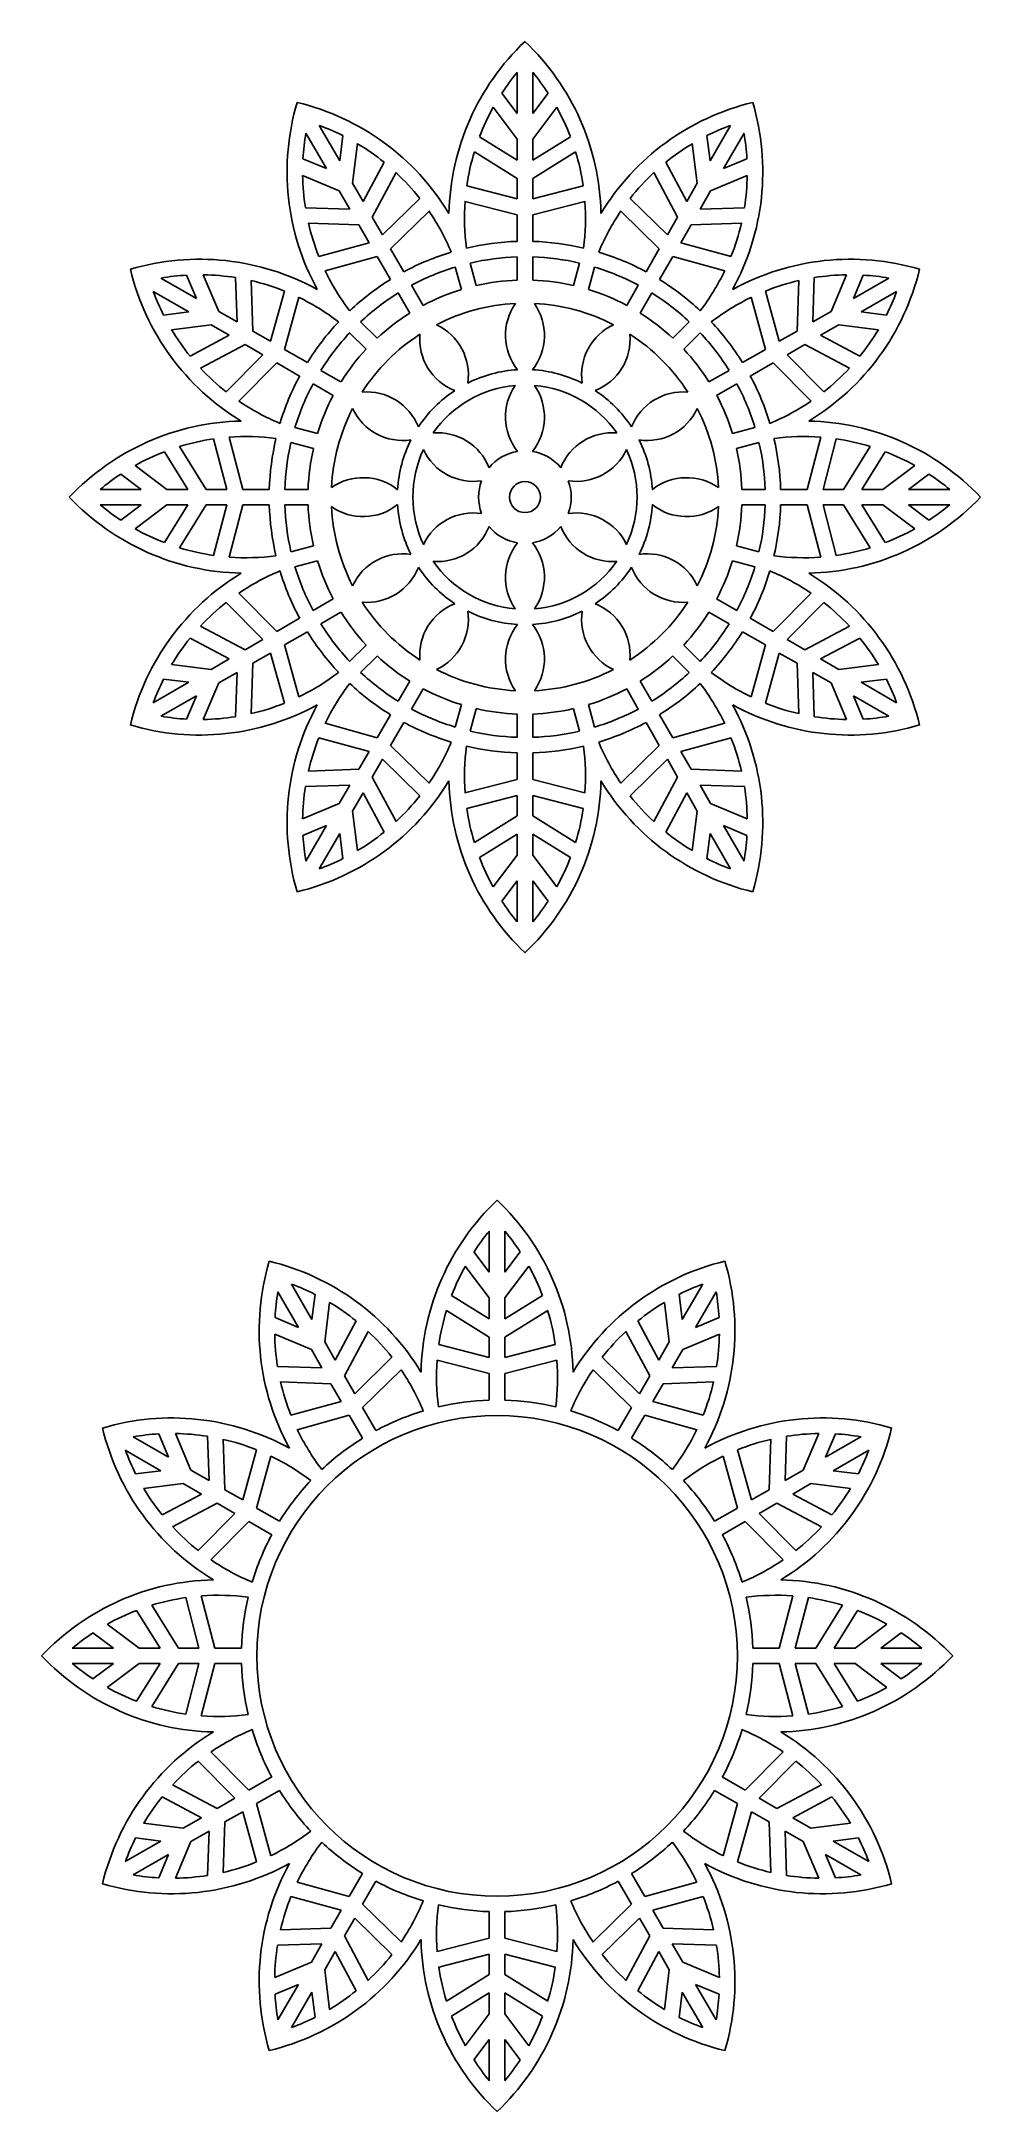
# Model space of a CAD drawing. Extents: x -277 to -155, y -62 to 205.
import ezdxf

# ---------------------------------------------------------------- set-up
doc = ezdxf.new("R2010")
doc.units = 0
doc.layers.get('0').update_dxf_attribs({"linetype": 'CONTINUOUS'})

msp = doc.modelspace()

# ---------------------------------------------------------------- linework, layer by layer
for p, q in [((-215.25, 196.01), (-215.25, 201.3)), ((-213.25, 196.01), (-213.25, 201.3)), ((-217.23, 198.63), (-215.25, 196.01)), ((-211.27, 198.63), (-213.25, 196.01)), ((-218.35, 196.79), (-215.25, 192.69)), ((-210.16, 196.79), (-213.25, 192.69)), ((-239.87, 188.88), (-242.52, 193.46)), ((-238.14, 189.88), (-240.79, 194.46)), ((-237.74, 193.14), (-238.14, 189.88)), ((-220.12, 193), (-215.25, 189.98)), ((-215.25, 189.98), (-215.25, 192.69)), ((-208.39, 193), (-213.25, 189.98)), ((-213.25, 189.98), (-213.25, 192.69)), ((-190.77, 193.14), (-190.37, 189.88)), ((-190.37, 189.88), (-187.72, 194.46)), ((-188.64, 188.88), (-185.99, 193.46)), ((-242.9, 190.16), (-239.87, 188.88)), ((-235.85, 192.1), (-236.48, 187)), ((-232.43, 189.71), (-235.12, 184.65)), ((-220.78, 191.06), (-215.25, 187.62)), ((-207.72, 191.06), (-213.25, 187.62)), ((-196.08, 189.71), (-193.38, 184.65)), ((-192.66, 192.1), (-192.03, 187)), ((-185.61, 190.16), (-188.64, 188.88)), ((-242.94, 188), (-238.21, 186)), ((-235.12, 184.65), (-236.48, 187)), ((-230.88, 188.36), (-233.95, 182.61)), ((-215.25, 184.98), (-215.25, 187.62)), ((-213.25, 184.98), (-213.25, 187.62)), ((-197.63, 188.36), (-194.56, 182.61)), ((-193.38, 184.65), (-192.03, 187)), ((-185.57, 188), (-190.3, 186)), ((-236.86, 183.65), (-238.21, 186)), ((-227.83, 185.04), (-232.62, 180.32)), ((-221.99, 184.66), (-215.25, 182.91)), ((-221.77, 186.67), (-215.25, 184.98)), ((-206.74, 186.67), (-213.25, 184.98)), ((-206.52, 184.66), (-213.25, 182.91)), ((-200.68, 185.04), (-195.88, 180.32)), ((-191.65, 183.65), (-190.3, 186)), ((-242.58, 183.84), (-236.86, 183.65)), ((-242.19, 181.83), (-235.68, 181.61)), ((-234.35, 179.32), (-235.68, 181.61)), ((-232.62, 180.32), (-233.95, 182.61)), ((-226.63, 183.41), (-231.59, 178.53)), ((-215.25, 179.49), (-215.25, 182.91)), ((-213.25, 179.49), (-213.25, 182.91)), ((-201.87, 183.41), (-196.92, 178.53)), ((-195.88, 180.32), (-194.56, 182.61)), ((-194.15, 179.32), (-192.83, 181.61)), ((-186.32, 181.83), (-192.83, 181.61)), ((-185.93, 183.84), (-191.65, 183.65)), ((-240.84, 177.53), (-234.35, 179.32)), ((-187.67, 177.53), (-194.15, 179.32)), ((-240.03, 175.68), (-233.32, 177.53)), ((-231.61, 174.57), (-233.32, 177.53)), ((-229.88, 175.57), (-231.59, 178.53)), ((-220.53, 173.79), (-221.31, 176.69)), ((-215.25, 174.49), (-215.25, 177.49)), ((-213.25, 174.49), (-213.25, 177.49)), ((-207.98, 173.79), (-207.2, 176.69)), ((-198.63, 175.57), (-196.92, 178.53)), ((-196.9, 174.57), (-195.19, 177.53)), ((-188.48, 175.68), (-195.19, 177.53)), ((-256.62, 172.12), (-261.21, 174.77)), ((-257.91, 175.15), (-256.62, 172.12)), ((-255.75, 175.19), (-253.75, 170.46)), ((-251.59, 174.83), (-251.4, 169.11)), ((-249.58, 174.44), (-249.36, 167.93)), ((-227.38, 171.24), (-228.88, 173.84)), ((-222.46, 173.28), (-223.24, 176.17)), ((-206.05, 173.28), (-205.27, 176.17)), ((-201.13, 171.24), (-199.63, 173.84)), ((-178.93, 174.44), (-179.15, 167.93)), ((-176.92, 174.83), (-177.11, 169.11)), ((-172.75, 175.19), (-174.76, 170.46)), ((-170.6, 175.15), (-171.88, 172.12)), ((-171.88, 172.12), (-167.3, 174.77)), ((-257.62, 170.39), (-262.21, 173.04)), ((-245.28, 173.09), (-247.07, 166.61)), ((-243.43, 172.28), (-245.28, 165.57)), ((-229.11, 170.24), (-230.61, 172.84)), ((-199.4, 170.24), (-197.9, 172.84)), ((-185.08, 172.28), (-183.23, 165.57)), ((-183.23, 173.09), (-181.44, 166.61)), ((-170.88, 170.39), (-166.3, 173.04)), ((-260.89, 169.99), (-257.62, 170.39)), ((-259.85, 168.1), (-254.75, 168.73)), ((-252.4, 167.38), (-254.75, 168.73)), ((-251.4, 169.11), (-253.75, 170.46)), ((-233.33, 167), (-235.46, 169.12)), ((-195.17, 167), (-193.05, 169.12)), ((-177.11, 169.11), (-174.76, 170.46)), ((-176.11, 167.38), (-173.76, 168.73)), ((-168.66, 168.1), (-173.76, 168.73)), ((-167.62, 169.99), (-170.88, 170.39)), ((-257.45, 164.68), (-252.4, 167.38)), ((-256.11, 163.13), (-250.36, 166.2)), ((-248.07, 164.87), (-250.36, 166.2)), ((-247.07, 166.61), (-249.36, 167.93)), ((-242.32, 163.86), (-245.28, 165.57)), ((-234.75, 165.58), (-236.87, 167.71)), ((-193.76, 165.58), (-191.64, 167.71)), ((-186.19, 163.86), (-183.23, 165.57)), ((-181.44, 166.61), (-179.15, 167.93)), ((-180.44, 164.87), (-178.15, 166.2)), ((-172.4, 163.13), (-178.15, 166.2)), ((-171.05, 164.68), (-176.11, 167.38)), ((-252.79, 160.08), (-248.07, 164.87)), ((-251.16, 158.89), (-246.28, 163.84)), ((-243.32, 162.13), (-246.28, 163.84)), ((-185.19, 162.13), (-182.23, 163.84)), ((-177.34, 158.89), (-182.23, 163.84)), ((-175.71, 160.08), (-180.44, 164.87)), ((-238.99, 159.63), (-241.59, 161.13)), ((-237.99, 161.36), (-240.59, 162.86)), ((-190.52, 161.36), (-187.92, 162.86)), ((-189.52, 159.63), (-186.92, 161.13)), ((-241.02, 154.71), (-243.92, 155.49)), ((-187.48, 154.71), (-184.58, 155.49)), ((-260.75, 152.37), (-257.73, 147.51)), ((-258.81, 153.04), (-255.37, 147.51)), ((-254.42, 154.02), (-252.72, 147.51)), ((-252.41, 154.24), (-250.66, 147.51)), ((-241.54, 152.78), (-244.44, 153.56)), ((-186.97, 152.78), (-184.07, 153.56)), ((-176.1, 154.24), (-177.85, 147.51)), ((-174.09, 154.02), (-175.78, 147.51)), ((-169.7, 153.04), (-173.14, 147.51)), ((-167.76, 152.37), (-170.78, 147.51)), ((-264.54, 150.6), (-260.44, 147.51)), ((-163.97, 150.6), (-168.07, 147.51)), ((-263.76, 147.51), (-269.05, 147.51)), ((-266.38, 149.49), (-263.76, 147.51)), ((-257.73, 147.51), (-260.44, 147.51)), ((-252.72, 147.51), (-255.37, 147.51)), ((-247.24, 147.51), (-250.66, 147.51)), ((-242.24, 147.51), (-245.24, 147.51)), ((-186.27, 147.51), (-183.27, 147.51)), ((-181.27, 147.51), (-177.85, 147.51)), ((-175.78, 147.51), (-173.14, 147.51)), ((-170.78, 147.51), (-168.07, 147.51)), ((-162.13, 149.49), (-164.75, 147.51)), ((-164.75, 147.51), (-159.46, 147.51)), ((-263.76, 145.51), (-269.05, 145.51)), ((-266.38, 143.53), (-263.76, 145.51)), ((-264.54, 142.41), (-260.44, 145.51)), ((-260.75, 140.64), (-257.73, 145.51)), ((-257.73, 145.51), (-260.44, 145.51)), ((-258.81, 139.97), (-255.37, 145.51)), ((-252.72, 145.51), (-255.37, 145.51)), ((-254.42, 138.99), (-252.72, 145.51)), ((-252.41, 138.77), (-250.66, 145.51)), ((-247.24, 145.51), (-250.66, 145.51)), ((-242.24, 145.51), (-245.24, 145.51)), ((-186.27, 145.51), (-183.27, 145.51)), ((-181.27, 145.51), (-177.85, 145.51)), ((-176.1, 138.77), (-177.85, 145.51)), ((-174.09, 138.99), (-175.78, 145.51)), ((-175.78, 145.51), (-173.14, 145.51)), ((-169.7, 139.97), (-173.14, 145.51)), ((-167.76, 140.64), (-170.78, 145.51)), ((-170.78, 145.51), (-168.07, 145.51)), ((-163.97, 142.41), (-168.07, 145.51)), ((-164.75, 145.51), (-159.46, 145.51)), ((-162.13, 143.53), (-164.75, 145.51)), ((-241.54, 140.23), (-244.44, 139.45)), ((-186.97, 140.23), (-184.07, 139.45)), ((-241.02, 138.3), (-243.92, 137.52)), ((-187.48, 138.3), (-184.58, 137.52)), ((-251.16, 134.12), (-246.28, 129.17)), ((-177.34, 134.12), (-182.23, 129.17)), ((-252.79, 132.93), (-248.07, 128.14)), ((-243.32, 130.88), (-246.28, 129.17)), ((-238.99, 133.38), (-241.59, 131.88)), ((-237.99, 131.65), (-240.59, 130.15)), ((-190.52, 131.65), (-187.92, 130.15)), ((-189.52, 133.38), (-186.92, 131.88)), ((-185.19, 130.88), (-182.23, 129.17)), ((-175.71, 132.93), (-180.44, 128.14)), ((-257.45, 128.33), (-252.4, 125.63)), ((-256.11, 129.88), (-250.36, 126.81)), ((-242.32, 129.15), (-245.28, 127.44)), ((-186.19, 129.15), (-183.23, 127.44)), ((-172.4, 129.88), (-178.15, 126.81)), ((-171.05, 128.33), (-176.11, 125.63)), ((-252.4, 125.63), (-254.75, 124.28)), ((-248.07, 128.14), (-250.36, 126.81)), ((-247.07, 126.4), (-249.36, 125.08)), ((-245.28, 119.92), (-247.07, 126.4)), ((-243.43, 120.73), (-245.28, 127.44)), ((-234.75, 127.43), (-236.87, 125.3)), ((-233.33, 126.01), (-235.46, 123.89)), ((-195.17, 126.01), (-193.05, 123.89)), ((-193.76, 127.43), (-191.64, 125.3)), ((-185.08, 120.73), (-183.23, 127.44)), ((-183.23, 119.92), (-181.44, 126.4)), ((-181.44, 126.4), (-179.15, 125.08)), ((-180.44, 128.14), (-178.15, 126.81)), ((-176.11, 125.63), (-173.76, 124.28)), ((-260.89, 123.02), (-257.62, 122.62)), ((-259.85, 124.91), (-254.75, 124.28)), ((-251.4, 123.9), (-253.75, 122.55)), ((-251.59, 118.18), (-251.4, 123.9)), ((-249.58, 118.57), (-249.36, 125.08)), ((-178.93, 118.57), (-179.15, 125.08)), ((-176.92, 118.18), (-177.11, 123.9)), ((-177.11, 123.9), (-174.76, 122.55)), ((-168.66, 124.91), (-173.76, 124.28)), ((-167.62, 123.02), (-170.88, 122.62)), ((-257.62, 122.62), (-262.21, 119.97)), ((-256.62, 120.89), (-261.21, 118.24)), ((-257.91, 117.86), (-256.62, 120.89)), ((-255.75, 117.82), (-253.75, 122.55)), ((-229.11, 122.77), (-230.61, 120.17)), ((-227.38, 121.77), (-228.88, 119.17)), ((-201.13, 121.77), (-199.63, 119.17)), ((-199.4, 122.77), (-197.9, 120.17)), ((-172.75, 117.82), (-174.76, 122.55)), ((-171.88, 120.89), (-167.3, 118.24)), ((-170.6, 117.86), (-171.88, 120.89)), ((-170.88, 122.62), (-166.3, 119.97)), ((-231.61, 118.44), (-233.32, 115.48)), ((-222.46, 119.74), (-223.24, 116.84)), ((-220.53, 119.22), (-221.31, 116.32)), ((-215.25, 118.52), (-215.25, 115.52)), ((-213.25, 118.52), (-213.25, 115.52)), ((-207.98, 119.22), (-207.2, 116.32)), ((-206.05, 119.74), (-205.27, 116.84)), ((-196.9, 118.44), (-195.19, 115.48)), ((-240.84, 115.48), (-234.35, 113.69)), ((-240.03, 117.33), (-233.32, 115.48)), ((-229.88, 117.44), (-231.59, 114.48)), ((-198.63, 117.44), (-196.92, 114.48)), ((-188.48, 117.33), (-195.19, 115.48)), ((-187.67, 115.48), (-194.15, 113.69)), ((-234.35, 113.69), (-235.68, 111.4)), ((-232.62, 112.69), (-233.95, 110.4)), ((-227.83, 107.97), (-232.62, 112.69)), ((-226.63, 109.6), (-231.59, 114.48)), ((-215.25, 113.52), (-215.25, 110.1)), ((-213.25, 113.52), (-213.25, 110.1)), ((-201.87, 109.6), (-196.92, 114.48)), ((-200.68, 107.97), (-195.88, 112.69)), ((-195.88, 112.69), (-194.56, 110.4)), ((-194.15, 113.69), (-192.83, 111.4)), ((-242.19, 111.18), (-235.68, 111.4)), ((-230.88, 104.65), (-233.95, 110.4)), ((-221.99, 108.35), (-215.25, 110.1)), ((-206.52, 108.35), (-213.25, 110.1)), ((-197.63, 104.65), (-194.56, 110.4)), ((-186.32, 111.18), (-192.83, 111.4)), ((-242.94, 105.01), (-238.21, 107.01)), ((-242.58, 109.17), (-236.86, 109.36)), ((-236.86, 109.36), (-238.21, 107.01)), ((-235.12, 108.36), (-236.48, 106.01)), ((-232.43, 103.3), (-235.12, 108.36)), ((-221.77, 106.34), (-215.25, 108.04)), ((-215.25, 108.04), (-215.25, 105.39)), ((-206.74, 106.34), (-213.25, 108.04)), ((-213.25, 108.04), (-213.25, 105.39)), ((-196.08, 103.3), (-193.38, 108.36)), ((-193.38, 108.36), (-192.03, 106.01)), ((-185.93, 109.17), (-191.65, 109.36)), ((-191.65, 109.36), (-190.3, 107.01)), ((-185.57, 105.01), (-190.3, 107.01)), ((-235.85, 100.91), (-236.48, 106.01)), ((-220.78, 101.95), (-215.25, 105.39)), ((-207.72, 101.95), (-213.25, 105.39)), ((-192.66, 100.91), (-192.03, 106.01)), ((-242.9, 102.85), (-239.87, 104.13)), ((-239.87, 104.13), (-242.52, 99.55)), ((-238.14, 103.13), (-240.79, 98.55)), ((-237.74, 99.87), (-238.14, 103.13)), ((-220.12, 100.01), (-215.25, 103.03)), ((-215.25, 103.03), (-215.25, 100.32)), ((-213.25, 103.03), (-213.25, 100.32)), ((-208.39, 100.01), (-213.25, 103.03)), ((-190.77, 99.87), (-190.37, 103.13)), ((-190.37, 103.13), (-187.72, 98.55)), ((-188.64, 104.13), (-185.99, 99.55)), ((-185.61, 102.85), (-188.64, 104.13)), ((-218.35, 96.22), (-215.25, 100.32)), ((-210.16, 96.22), (-213.25, 100.32)), ((-217.23, 94.38), (-215.25, 97)), ((-215.25, 97), (-215.25, 91.71)), ((-211.27, 94.38), (-213.25, 97)), ((-213.25, 97), (-213.25, 91.71)), ((-218.85, 46.55), (-218.85, 51.84)), ((-216.85, 46.55), (-216.85, 51.84)), ((-220.83, 49.17), (-218.85, 46.55)), ((-214.87, 49.17), (-216.85, 46.55)), ((-221.95, 47.33), (-218.85, 43.23)), ((-213.76, 47.33), (-216.85, 43.23)), ((-243.47, 39.42), (-246.12, 44)), ((-241.74, 40.42), (-244.38, 45)), ((-241.33, 43.68), (-241.74, 40.42)), ((-223.71, 43.54), (-218.85, 40.52)), ((-218.85, 40.52), (-218.85, 43.23)), ((-211.99, 43.54), (-216.85, 40.52)), ((-216.85, 40.52), (-216.85, 43.23)), ((-194.37, 43.68), (-193.97, 40.42)), ((-193.97, 40.42), (-191.32, 45)), ((-192.23, 39.42), (-189.59, 44)), ((-246.49, 40.7), (-243.47, 39.42)), ((-239.45, 42.64), (-240.08, 37.54)), ((-236.02, 40.25), (-238.72, 35.19)), ((-224.38, 41.6), (-218.85, 38.16)), ((-211.32, 41.6), (-216.85, 38.16)), ((-199.68, 40.25), (-196.98, 35.19)), ((-196.26, 42.64), (-195.63, 37.54)), ((-189.21, 40.7), (-192.23, 39.42)), ((-246.54, 38.54), (-241.81, 36.54)), ((-238.72, 35.19), (-240.08, 37.54)), ((-234.48, 38.9), (-237.54, 33.15)), ((-218.85, 35.51), (-218.85, 38.16)), ((-216.85, 35.51), (-216.85, 38.16)), ((-201.23, 38.9), (-198.16, 33.15)), ((-196.98, 35.19), (-195.63, 37.54)), ((-189.16, 38.54), (-193.89, 36.54)), ((-240.45, 34.19), (-241.81, 36.54)), ((-231.43, 35.58), (-236.22, 30.86)), ((-225.58, 35.2), (-218.85, 33.45)), ((-225.36, 37.21), (-218.85, 35.51)), ((-210.34, 37.21), (-216.85, 35.51)), ((-210.12, 35.2), (-216.85, 33.45)), ((-204.28, 35.58), (-199.48, 30.86)), ((-195.25, 34.19), (-193.89, 36.54)), ((-246.18, 34.38), (-240.45, 34.19)), ((-245.79, 32.37), (-239.28, 32.15)), ((-237.95, 29.86), (-239.28, 32.15)), ((-236.22, 30.86), (-237.54, 33.15)), ((-230.23, 33.95), (-235.19, 29.07)), ((-218.85, 30.03), (-218.85, 33.45)), ((-216.85, 30.03), (-216.85, 33.45)), ((-205.47, 33.95), (-200.52, 29.07)), ((-199.48, 30.86), (-198.16, 33.15)), ((-197.75, 29.86), (-196.43, 32.15)), ((-189.92, 32.37), (-196.43, 32.15)), ((-189.52, 34.38), (-195.25, 34.19)), ((-244.44, 28.07), (-237.95, 29.86)), ((-191.26, 28.07), (-197.75, 29.86)), ((-243.63, 26.22), (-236.92, 28.07)), ((-235.21, 25.11), (-236.92, 28.07)), ((-233.48, 26.11), (-235.19, 29.07)), ((-202.23, 26.11), (-200.52, 29.07)), ((-200.49, 25.11), (-198.78, 28.07)), ((-192.08, 26.22), (-198.78, 28.07)), ((-260.22, 22.66), (-264.81, 25.31)), ((-261.5, 25.69), (-260.22, 22.66)), ((-259.35, 25.73), (-257.35, 21)), ((-255.19, 25.37), (-255, 19.65)), ((-253.17, 24.98), (-252.96, 18.47)), ((-182.53, 24.98), (-182.74, 18.47)), ((-180.51, 25.37), (-180.7, 19.65)), ((-176.35, 25.73), (-178.36, 21)), ((-174.2, 25.69), (-175.48, 22.66)), ((-175.48, 22.66), (-170.9, 25.31)), ((-261.22, 20.93), (-265.81, 23.58)), ((-248.88, 23.63), (-250.67, 17.15)), ((-247.03, 22.82), (-248.88, 16.11)), ((-188.68, 22.82), (-186.83, 16.11)), ((-186.82, 23.63), (-185.04, 17.15)), ((-174.48, 20.93), (-169.9, 23.58)), ((-264.48, 20.53), (-261.22, 20.93)), ((-263.45, 18.64), (-258.35, 19.27)), ((-256, 17.92), (-258.35, 19.27)), ((-255, 19.65), (-257.35, 21)), ((-180.7, 19.65), (-178.36, 21)), ((-179.7, 17.92), (-177.36, 19.27)), ((-172.26, 18.64), (-177.36, 19.27)), ((-171.22, 20.53), (-174.48, 20.93)), ((-261.05, 15.22), (-256, 17.92)), ((-259.71, 13.67), (-253.96, 16.74)), ((-251.67, 15.41), (-253.96, 16.74)), ((-250.67, 17.15), (-252.96, 18.47)), ((-245.92, 14.4), (-248.88, 16.11)), ((-189.79, 14.4), (-186.83, 16.11)), ((-185.04, 17.15), (-182.74, 18.47)), ((-184.04, 15.41), (-181.74, 16.74)), ((-176, 13.67), (-181.74, 16.74)), ((-174.65, 15.22), (-179.7, 17.92)), ((-256.39, 10.62), (-251.67, 15.41)), ((-254.76, 9.43), (-249.88, 14.38)), ((-246.92, 12.67), (-249.88, 14.38)), ((-188.79, 12.67), (-185.83, 14.38)), ((-180.94, 9.43), (-185.83, 14.38)), ((-179.31, 10.62), (-184.04, 15.41)), ((-264.35, 2.91), (-261.32, -1.96)), ((-262.41, 3.58), (-258.97, -1.96)), ((-258.02, 4.56), (-256.32, -1.96)), ((-256.01, 4.78), (-254.26, -1.96)), ((-179.7, 4.78), (-181.45, -1.96)), ((-177.69, 4.56), (-179.38, -1.96)), ((-173.29, 3.58), (-176.73, -1.96)), ((-171.35, 2.91), (-174.38, -1.96)), ((-269.98, 0.02), (-267.35, -1.96)), ((-268.13, 1.14), (-264.04, -1.96)), ((-167.57, 1.14), (-171.67, -1.96)), ((-165.73, 0.02), (-168.35, -1.96)), ((-267.35, -1.96), (-272.65, -1.96)), ((-261.32, -1.96), (-264.04, -1.96)), ((-256.32, -1.96), (-258.97, -1.96)), ((-250.84, -1.96), (-254.26, -1.96)), ((-184.87, -1.96), (-181.45, -1.96)), ((-179.38, -1.96), (-176.73, -1.96)), ((-174.38, -1.96), (-171.67, -1.96)), ((-168.35, -1.96), (-163.05, -1.96)), ((-267.35, -3.96), (-272.65, -3.96)), ((-269.98, -5.94), (-267.35, -3.96)), ((-268.13, -7.05), (-264.04, -3.96)), ((-264.35, -8.82), (-261.32, -3.96)), ((-261.32, -3.96), (-264.04, -3.96)), ((-262.41, -9.49), (-258.97, -3.96)), ((-256.32, -3.96), (-258.97, -3.96)), ((-258.02, -10.47), (-256.32, -3.96)), ((-256.01, -10.69), (-254.26, -3.96)), ((-250.84, -3.96), (-254.26, -3.96)), ((-184.87, -3.96), (-181.45, -3.96)), ((-179.7, -10.69), (-181.45, -3.96)), ((-177.69, -10.47), (-179.38, -3.96)), ((-179.38, -3.96), (-176.73, -3.96)), ((-173.29, -9.49), (-176.73, -3.96)), ((-171.35, -8.82), (-174.38, -3.96)), ((-174.38, -3.96), (-171.67, -3.96)), ((-167.57, -7.05), (-171.67, -3.96)), ((-168.35, -3.96), (-163.05, -3.96)), ((-165.73, -5.94), (-168.35, -3.96)), ((-254.76, -15.34), (-249.88, -20.29)), ((-180.94, -15.34), (-185.83, -20.29)), ((-256.39, -16.53), (-251.67, -21.32)), ((-246.92, -18.58), (-249.88, -20.29)), ((-188.79, -18.58), (-185.83, -20.29)), ((-179.31, -16.53), (-184.04, -21.32)), ((-261.05, -21.13), (-256, -23.83)), ((-259.71, -19.58), (-253.96, -22.65)), ((-251.67, -21.32), (-253.96, -22.65)), ((-245.92, -20.31), (-248.88, -22.02)), ((-189.79, -20.31), (-186.83, -22.02)), ((-184.04, -21.32), (-181.74, -22.65)), ((-176, -19.58), (-181.74, -22.65)), ((-174.65, -21.13), (-179.7, -23.83)), ((-256, -23.83), (-258.35, -25.18)), ((-250.67, -23.06), (-252.96, -24.38)), ((-248.88, -29.54), (-250.67, -23.06)), ((-247.03, -28.73), (-248.88, -22.02)), ((-188.68, -28.73), (-186.83, -22.02)), ((-186.82, -29.54), (-185.04, -23.06)), ((-185.04, -23.06), (-182.74, -24.38)), ((-179.7, -23.83), (-177.36, -25.18)), ((-264.48, -26.44), (-261.22, -26.84)), ((-263.45, -24.55), (-258.35, -25.18)), ((-255, -25.56), (-257.35, -26.91)), ((-255.19, -31.28), (-255, -25.56)), ((-253.17, -30.89), (-252.96, -24.38)), ((-182.53, -30.89), (-182.74, -24.38)), ((-180.7, -25.56), (-178.36, -26.91)), ((-180.51, -31.28), (-180.7, -25.56)), ((-172.26, -24.55), (-177.36, -25.18)), ((-171.22, -26.44), (-174.48, -26.84)), ((-261.22, -26.84), (-265.81, -29.49)), ((-260.22, -28.57), (-264.81, -31.22)), ((-261.5, -31.6), (-260.22, -28.57)), ((-259.35, -31.64), (-257.35, -26.91)), ((-176.35, -31.64), (-178.36, -26.91)), ((-174.2, -31.6), (-175.48, -28.57)), ((-175.48, -28.57), (-170.9, -31.22)), ((-174.48, -26.84), (-169.9, -29.49)), ((-235.21, -31.02), (-236.92, -33.98)), ((-233.48, -32.02), (-235.19, -34.98)), ((-202.23, -32.02), (-200.52, -34.98)), ((-200.49, -31.02), (-198.78, -33.98)), ((-244.44, -33.98), (-237.95, -35.77)), ((-243.63, -32.13), (-236.92, -33.98)), ((-192.08, -32.13), (-198.78, -33.98)), ((-191.26, -33.98), (-197.75, -35.77)), ((-237.95, -35.77), (-239.28, -38.06)), ((-236.22, -36.77), (-237.54, -39.06)), ((-231.43, -41.49), (-236.22, -36.77)), ((-230.23, -39.86), (-235.19, -34.98)), ((-218.85, -35.94), (-218.85, -39.36)), ((-216.85, -35.94), (-216.85, -39.36)), ((-205.47, -39.86), (-200.52, -34.98)), ((-204.28, -41.49), (-199.48, -36.77)), ((-199.48, -36.77), (-198.16, -39.06)), ((-197.75, -35.77), (-196.43, -38.06)), ((-245.79, -38.28), (-239.28, -38.06)), ((-234.48, -44.81), (-237.54, -39.06)), ((-225.58, -41.11), (-218.85, -39.36)), ((-210.12, -41.11), (-216.85, -39.36)), ((-201.23, -44.81), (-198.16, -39.06)), ((-189.92, -38.28), (-196.43, -38.06)), ((-246.54, -44.45), (-241.81, -42.45)), ((-246.18, -40.29), (-240.45, -40.1)), ((-240.45, -40.1), (-241.81, -42.45)), ((-238.72, -41.1), (-240.08, -43.45)), ((-236.02, -46.16), (-238.72, -41.1)), ((-225.36, -43.12), (-218.85, -41.43)), ((-218.85, -41.43), (-218.85, -44.07)), ((-210.34, -43.12), (-216.85, -41.43)), ((-216.85, -41.43), (-216.85, -44.07)), ((-199.68, -46.16), (-196.98, -41.1)), ((-196.98, -41.1), (-195.63, -43.45)), ((-189.52, -40.29), (-195.25, -40.1)), ((-195.25, -40.1), (-193.89, -42.45)), ((-189.16, -44.45), (-193.89, -42.45)), ((-246.49, -46.61), (-243.47, -45.33)), ((-243.47, -45.33), (-246.12, -49.91)), ((-239.45, -48.55), (-240.08, -43.45)), ((-224.38, -47.51), (-218.85, -44.07)), ((-211.32, -47.51), (-216.85, -44.07)), ((-196.26, -48.55), (-195.63, -43.45)), ((-192.23, -45.33), (-189.59, -49.91)), ((-189.21, -46.61), (-192.23, -45.33)), ((-241.74, -46.33), (-244.38, -50.91)), ((-241.33, -49.59), (-241.74, -46.33)), ((-223.71, -49.45), (-218.85, -46.43)), ((-218.85, -46.43), (-218.85, -49.14)), ((-216.85, -46.43), (-216.85, -49.14)), ((-211.99, -49.45), (-216.85, -46.43)), ((-194.37, -49.59), (-193.97, -46.33)), ((-193.97, -46.33), (-191.32, -50.91)), ((-221.95, -53.24), (-218.85, -49.14)), ((-213.76, -53.24), (-216.85, -49.14)), ((-220.83, -55.08), (-218.85, -52.46)), ((-218.85, -52.46), (-218.85, -57.75)), ((-216.85, -52.46), (-216.85, -57.75)), ((-214.87, -55.08), (-216.85, -52.46))]:
    msp.add_line(p, q)
for centre, radius in [((-214.25, 146.51), 2), ((-217.85, -2.96), 31)]:
    msp.add_circle(centre, radius)
for centre, radius, start, end in [((-192.6, 182.46), 31.46, 133.4765, 178.8116), ((-235.9, 182.46), 31.46, 1.1884, 46.5235), ((-192.6, 182.46), 29.46, 140.2373, 146.7093), ((-235.9, 182.46), 29.46, 33.2907, 39.7627), ((-213.48, 188.47), 31.46, 163.4765, 208.8116), ((-250.98, 166.82), 31.46, 31.1884, 76.5235), ((-192.6, 182.46), 29.46, 150.8975, 159.0272), ((-235.9, 182.46), 29.46, 20.9728, 29.1025), ((-177.53, 166.82), 31.46, 103.4765, 148.8116), ((-215.03, 188.47), 31.46, 331.1884, 16.5235), ((-213.48, 188.47), 29.46, 170.2373, 176.7093), ((-250.98, 166.82), 29.46, 63.2907, 69.7627), ((-177.53, 166.82), 29.46, 110.2373, 116.7093), ((-215.03, 188.47), 29.46, 3.2907, 9.7627), ((-250.98, 166.82), 29.46, 50.9728, 59.1025), ((-192.6, 182.46), 29.46, 163.0181, 171.7823), ((-235.9, 182.46), 29.46, 8.2177, 16.9819), ((-177.53, 166.82), 29.46, 120.8975, 129.0272), ((-213.48, 188.47), 29.46, 180.8975, 189.0272), ((-250.98, 166.82), 29.46, 38.2177, 46.9819), ((-177.53, 166.82), 29.46, 133.0181, 141.7823), ((-215.03, 188.47), 29.46, 350.9728, 359.1025), ((-192.6, 182.46), 29.46, 175.7137, 187.4714), ((-235.9, 182.46), 29.46, 352.5286, 4.2863), ((-213.48, 188.47), 29.46, 193.0181, 201.7823), ((-250.98, 166.82), 29.46, 22.5286, 34.2863), ((-177.53, 166.82), 29.46, 145.7137, 157.4714), ((-215.03, 188.47), 29.46, 338.2177, 346.9819), ((-214.25, 146.51), 33, 91.7365, 103.2523), ((-214.25, 146.51), 33, 76.7477, 88.2635), ((-256.21, 145.73), 31.46, 61.1884, 106.5235), ((-214.25, 146.51), 33, 106.7477, 118.2635), ((-214.25, 146.51), 31, 91.8486, 103.1514), ((-214.25, 146.51), 31, 76.8486, 88.1514), ((-214.25, 146.51), 33, 61.7365, 73.2523), ((-172.29, 145.73), 31.46, 73.4765, 118.8116), ((-234.56, 183.23), 31.46, 193.4765, 238.8116), ((-256.21, 145.73), 29.46, 93.2907, 99.7627), ((-256.21, 145.73), 29.46, 80.9728, 89.1025), ((-256.21, 145.73), 29.46, 68.2177, 76.9819), ((-213.48, 188.47), 29.46, 205.7137, 217.4714), ((-214.25, 146.51), 33, 121.7365, 133.2523), ((-214.25, 146.51), 31, 106.8486, 118.1514), ((-214.25, 146.51), 28, 92.0467, 102.9533), ((-214.25, 146.51), 28, 77.0467, 87.9533), ((-214.25, 146.51), 31, 61.8486, 73.1514), ((-214.25, 146.51), 33, 46.7477, 58.2635), ((-215.03, 188.47), 29.46, 322.5286, 334.2863), ((-172.29, 145.73), 29.46, 103.0181, 111.7823), ((-193.94, 183.23), 31.46, 301.1884, 346.5235), ((-172.29, 145.73), 29.46, 90.8975, 99.0272), ((-172.29, 145.73), 29.46, 80.2373, 86.7093), ((-234.56, 183.23), 29.46, 200.2373, 206.7093), ((-256.21, 145.73), 29.46, 52.5286, 64.2863), ((-214.25, 146.51), 31, 121.8486, 133.1514), ((-214.25, 146.51), 28, 107.0467, 117.9533), ((-214.25, 146.51), 25, 92.8036, 117.1964), ((-209.63, 167.38), 7.14, 144.9939, 218.4821), ((-218.88, 167.38), 7.14, 321.5179, 35.0061), ((-214.25, 146.51), 25, 62.8036, 87.1964), ((-214.25, 146.51), 28, 62.0467, 72.9533), ((-214.25, 146.51), 31, 46.8486, 58.1514), ((-172.29, 145.73), 29.46, 115.7137, 127.4714), ((-193.94, 183.23), 29.46, 333.2907, 339.7627), ((-214.25, 146.51), 33, 136.7477, 148.2635), ((-214.25, 146.51), 28, 122.0467, 132.9533), ((-228.69, 162.27), 7.14, 351.5179, 65.0061), ((-199.81, 162.27), 7.14, 114.9939, 188.4821), ((-214.25, 146.51), 28, 47.0467, 57.9533), ((-214.25, 146.51), 33, 31.7365, 43.2523), ((-234.56, 183.23), 29.46, 210.8975, 219.0272), ((-214.25, 146.51), 31, 136.8486, 148.1514), ((-214.25, 146.51), 28, 137.0467, 147.9533), ((-214.25, 146.51), 25, 122.8036, 147.1964), ((-220.69, 166.9), 7.14, 174.9939, 248.4821), ((-207.82, 166.9), 7.14, 291.5179, 5.0061), ((-214.25, 146.51), 25, 32.8036, 57.1964), ((-214.25, 146.51), 28, 32.0467, 42.9533), ((-214.25, 146.51), 31, 31.8486, 43.1514), ((-193.94, 183.23), 29.46, 320.9728, 329.1025), ((-234.56, 183.23), 29.46, 223.0181, 231.7823), ((-214.25, 146.51), 16.46, 93.3562, 116.6438), ((-214.25, 146.51), 16.46, 63.3562, 86.6438), ((-193.94, 183.23), 29.46, 308.2177, 316.9819), ((-214.25, 146.51), 33, 151.7365, 163.2523), ((-214.25, 146.51), 31, 151.8486, 163.1514), ((-214.25, 146.51), 16.46, 123.3562, 146.6438), ((-214.25, 146.51), 14.46, 94.914, 145.086), ((-209.63, 156.85), 7.14, 145.2215, 218.4821), ((-218.88, 156.85), 7.14, 321.5179, 34.7785), ((-214.25, 146.51), 14.46, 34.914, 85.086), ((-214.25, 146.51), 16.46, 33.3562, 56.6438), ((-214.25, 146.51), 31, 16.8486, 28.1514), ((-214.25, 146.51), 33, 16.7477, 28.2635), ((-234.56, 183.23), 29.46, 235.7137, 247.4714), ((-214.25, 146.51), 28, 152.0467, 162.9533), ((-214.25, 146.51), 25, 152.8036, 177.1964), ((-230.02, 160.95), 7.14, 204.9939, 278.4821), ((-234.64, 152.94), 7.14, 21.5179, 95.0061), ((-193.86, 152.94), 7.14, 84.9939, 158.4821), ((-198.49, 160.95), 7.14, 261.5179, 335.0061), ((-214.25, 146.51), 25, 2.8036, 27.1964), ((-214.25, 146.51), 28, 17.0467, 27.9533), ((-193.94, 183.23), 29.46, 292.5286, 304.2863), ((-250.21, 124.86), 31.46, 91.1884, 136.5235), ((-178.3, 124.86), 31.46, 43.4765, 88.8116), ((-250.21, 124.86), 29.46, 110.9728, 119.1025), ((-250.21, 124.86), 29.46, 98.2177, 106.9819), ((-250.21, 124.86), 29.46, 82.5286, 94.2863), ((-214.25, 146.51), 33, 166.7477, 178.2635), ((-214.25, 146.51), 31, 166.8486, 178.1514), ((-214.25, 146.51), 28, 167.0467, 177.9533), ((-214.25, 146.51), 16.46, 153.3562, 176.6438), ((-214.25, 146.51), 14.46, 154.914, 205.086), ((-220.9, 155.68), 7.14, 205.2215, 278.4821), ((-225.52, 147.67), 7.14, 21.5179, 94.7785), ((-214.25, 146.51), 5.98, 99.2777, 140.7223), ((-214.25, 146.51), 5.98, 39.2777, 80.7223), ((-202.99, 147.67), 7.14, 85.2215, 158.4821), ((-207.61, 155.68), 7.14, 261.5179, 334.7785), ((-214.25, 146.51), 14.46, 334.914, 25.086), ((-214.25, 146.51), 16.46, 3.3562, 26.6438), ((-214.25, 146.51), 28, 2.0467, 12.9533), ((-214.25, 146.51), 31, 1.8486, 13.1514), ((-178.3, 124.86), 29.46, 85.7137, 97.4714), ((-214.25, 146.51), 33, 1.7365, 13.2523), ((-178.3, 124.86), 29.46, 73.0181, 81.7823), ((-178.3, 124.86), 29.46, 60.8975, 69.0272), ((-250.21, 124.86), 29.46, 123.2907, 129.7627), ((-235.13, 141.88), 7.14, 51.5179, 125.0061), ((-214.25, 146.51), 5.98, 159.2777, 200.7223), ((-214.25, 146.51), 5.98, 339.2777, 20.7223), ((-193.38, 141.88), 7.14, 54.9939, 128.4821), ((-178.3, 124.86), 29.46, 50.2373, 56.7093), ((-250.21, 168.15), 31.46, 223.4765, 268.8116), ((-250.21, 168.15), 29.46, 230.2373, 236.7093), ((-214.25, 146.51), 33, 181.7365, 193.2523), ((-214.25, 146.51), 31, 181.8486, 193.1514), ((-214.25, 146.51), 28, 182.0467, 192.9533), ((-235.13, 151.13), 7.14, 234.9939, 308.4821), ((-214.25, 146.51), 25, 182.8036, 207.1964), ((-214.25, 146.51), 16.46, 183.3562, 206.6438), ((-220.9, 137.33), 7.14, 81.5179, 154.7785), ((-207.61, 137.33), 7.14, 25.2215, 98.4821), ((-214.25, 146.51), 16.46, 333.3562, 356.6438), ((-193.38, 151.13), 7.14, 231.5179, 305.0061), ((-214.25, 146.51), 25, 332.8036, 357.1964), ((-214.25, 146.51), 28, 347.0467, 357.9533), ((-214.25, 146.51), 31, 346.8486, 358.1514), ((-214.25, 146.51), 33, 346.7477, 358.2635), ((-178.3, 168.15), 31.46, 271.1884, 316.5235), ((-178.3, 168.15), 29.46, 303.2907, 309.7627), ((-250.21, 168.15), 29.46, 240.8975, 249.0272), ((-225.52, 145.34), 7.14, 265.2215, 338.4821), ((-214.25, 146.51), 5.98, 219.2777, 260.7223), ((-214.25, 146.51), 5.98, 279.2777, 320.7223), ((-202.99, 145.34), 7.14, 201.5179, 274.7785), ((-178.3, 168.15), 29.46, 290.9728, 299.1025), ((-250.21, 168.15), 29.46, 253.0181, 261.7823), ((-250.21, 168.15), 29.46, 265.7137, 277.4714), ((-230.02, 132.06), 7.14, 81.5179, 155.0061), ((-209.63, 136.16), 7.14, 141.5179, 214.7785), ((-218.88, 136.16), 7.14, 325.2215, 38.4821), ((-198.49, 132.06), 7.14, 24.9939, 98.4821), ((-178.3, 168.15), 29.46, 262.5286, 274.2863), ((-178.3, 168.15), 29.46, 278.2177, 286.9819), ((-234.56, 109.78), 31.46, 121.1884, 166.5235), ((-234.56, 109.78), 29.46, 112.5286, 124.2863), ((-214.25, 146.51), 33, 196.7477, 208.2635), ((-214.25, 146.51), 31, 196.8486, 208.1514), ((-214.25, 146.51), 28, 197.0467, 207.9533), ((-234.64, 140.07), 7.14, 264.9939, 338.4821), ((-214.25, 146.51), 16.46, 213.3562, 236.6438), ((-214.25, 146.51), 14.46, 214.914, 265.086), ((-214.25, 146.51), 14.46, 274.914, 325.086), ((-214.25, 146.51), 16.46, 303.3562, 326.6438), ((-193.86, 140.07), 7.14, 201.5179, 275.0061), ((-214.25, 146.51), 28, 332.0467, 342.9533), ((-214.25, 146.51), 31, 331.8486, 343.1514), ((-214.25, 146.51), 33, 331.7365, 343.2523), ((-193.94, 109.78), 29.46, 55.7137, 67.4714), ((-193.94, 109.78), 31.46, 13.4765, 58.8116), ((-234.56, 109.78), 29.46, 128.2177, 136.9819), ((-214.25, 146.51), 28, 212.0467, 222.9533), ((-214.25, 146.51), 25, 212.8036, 237.1964), ((-220.69, 126.11), 7.14, 111.5179, 185.0061), ((-228.69, 130.74), 7.14, 294.9939, 8.4821), ((-214.25, 146.51), 16.46, 243.3562, 266.6438), ((-214.25, 146.51), 16.46, 273.3562, 296.6438), ((-199.81, 130.74), 7.14, 171.5179, 245.0061), ((-207.82, 126.11), 7.14, 354.9939, 68.4821), ((-214.25, 146.51), 25, 302.8036, 327.1964), ((-214.25, 146.51), 28, 317.0467, 327.9533), ((-193.94, 109.78), 29.46, 43.0181, 51.7823), ((-234.56, 109.78), 29.46, 140.9728, 149.1025), ((-214.25, 146.51), 33, 211.7365, 223.2523), ((-214.25, 146.51), 31, 211.8486, 223.1514), ((-209.63, 125.63), 7.14, 141.5179, 215.0061), ((-218.88, 125.63), 7.14, 324.9939, 38.4821), ((-214.25, 146.51), 31, 316.8486, 328.1514), ((-214.25, 146.51), 33, 316.7477, 328.2635), ((-193.94, 109.78), 29.46, 30.8975, 39.0272), ((-214.25, 146.51), 28, 227.0467, 237.9533), ((-214.25, 146.51), 28, 302.0467, 312.9533), ((-234.56, 109.78), 29.46, 153.2907, 159.7627), ((-256.21, 147.28), 29.46, 295.7137, 307.4714), ((-214.25, 146.51), 31, 226.8486, 238.1514), ((-214.25, 146.51), 25, 242.8036, 267.1964), ((-214.25, 146.51), 25, 272.8036, 297.1964), ((-214.25, 146.51), 31, 301.8486, 313.1514), ((-172.29, 147.28), 29.46, 232.5286, 244.2863), ((-193.94, 109.78), 29.46, 20.2373, 26.7093), ((-213.48, 104.54), 29.46, 142.5286, 154.2863), ((-214.25, 146.51), 33, 226.7477, 238.2635), ((-214.25, 146.51), 28, 242.0467, 252.9533), ((-214.25, 146.51), 28, 287.0467, 297.9533), ((-214.25, 146.51), 33, 301.7365, 313.2523), ((-215.03, 104.54), 29.46, 25.7137, 37.4714), ((-256.21, 147.28), 31.46, 253.4765, 298.8116), ((-256.21, 147.28), 29.46, 260.2373, 266.7093), ((-256.21, 147.28), 29.46, 270.8975, 279.0272), ((-256.21, 147.28), 29.46, 283.0181, 291.7823), ((-213.48, 104.54), 31.46, 151.1884, 196.5235), ((-214.25, 146.51), 31, 241.8486, 253.1514), ((-214.25, 146.51), 28, 257.0467, 267.9533), ((-214.25, 146.51), 28, 272.0467, 282.9533), ((-214.25, 146.51), 31, 286.8486, 298.1514), ((-215.03, 104.54), 31.46, 343.4765, 28.8116), ((-172.29, 147.28), 31.46, 241.1884, 286.5235), ((-172.29, 147.28), 29.46, 248.2177, 256.9819), ((-172.29, 147.28), 29.46, 260.9728, 269.1025), ((-172.29, 147.28), 29.46, 273.2907, 279.7627), ((-213.48, 104.54), 29.46, 158.2177, 166.9819), ((-214.25, 146.51), 33, 241.7365, 253.2523), ((-250.98, 126.19), 29.46, 325.7137, 337.4714), ((-214.25, 146.51), 31, 256.8486, 268.1514), ((-214.25, 146.51), 31, 271.8486, 283.1514), ((-214.25, 146.51), 33, 286.7477, 298.2635), ((-177.53, 126.19), 29.46, 202.5286, 214.2863), ((-215.03, 104.54), 29.46, 13.0181, 21.7823), ((-192.6, 110.55), 29.46, 172.5286, 184.2863), ((-214.25, 146.51), 33, 256.7477, 268.2635), ((-214.25, 146.51), 33, 271.7365, 283.2523), ((-235.9, 110.55), 29.46, 355.7137, 7.4714), ((-250.98, 126.19), 31.46, 283.4765, 328.8116), ((-192.6, 110.55), 31.46, 181.1884, 226.5235), ((-235.9, 110.55), 31.46, 313.4765, 358.8116), ((-177.53, 126.19), 31.46, 211.1884, 256.5235), ((-213.48, 104.54), 29.46, 170.9728, 179.1025), ((-250.98, 126.19), 29.46, 313.0181, 321.7823), ((-177.53, 126.19), 29.46, 218.2177, 226.9819), ((-215.03, 104.54), 29.46, 0.8975, 9.0272), ((-192.6, 110.55), 29.46, 188.2177, 196.9819), ((-235.9, 110.55), 29.46, 343.0181, 351.7823), ((-213.48, 104.54), 29.46, 183.2907, 189.7627), ((-250.98, 126.19), 29.46, 300.8975, 309.0272), ((-177.53, 126.19), 29.46, 230.9728, 239.1025), ((-215.03, 104.54), 29.46, 350.2373, 356.7093), ((-250.98, 126.19), 29.46, 290.2373, 296.7093), ((-192.6, 110.55), 29.46, 200.9728, 209.1025), ((-235.9, 110.55), 29.46, 330.8975, 339.0272), ((-177.53, 126.19), 29.46, 243.2907, 249.7627), ((-192.6, 110.55), 29.46, 213.2907, 219.7627), ((-235.9, 110.55), 29.46, 320.2373, 326.7093), ((-196.2, 33), 31.46, 133.4765, 178.8116), ((-239.5, 33), 31.46, 1.1884, 46.5235), ((-196.2, 33), 29.46, 140.2373, 146.7093), ((-239.5, 33), 29.46, 33.2907, 39.7627), ((-217.08, 39.01), 31.46, 163.4765, 208.8116), ((-254.58, 17.36), 31.46, 31.1884, 76.5235), ((-196.2, 33), 29.46, 150.8975, 159.0272), ((-239.5, 33), 29.46, 20.9728, 29.1025), ((-181.13, 17.36), 31.46, 103.4765, 148.8116), ((-218.62, 39.01), 31.46, 331.1884, 16.5235), ((-217.08, 39.01), 29.46, 170.2373, 176.7093), ((-254.58, 17.36), 29.46, 63.2907, 69.7627), ((-181.13, 17.36), 29.46, 110.2373, 116.7093), ((-218.62, 39.01), 29.46, 3.2907, 9.7627), ((-254.58, 17.36), 29.46, 50.9728, 59.1025), ((-196.2, 33), 29.46, 163.0181, 171.7823), ((-239.5, 33), 29.46, 8.2177, 16.9819), ((-181.13, 17.36), 29.46, 120.8975, 129.0272), ((-217.08, 39.01), 29.46, 180.8975, 189.0272), ((-254.58, 17.36), 29.46, 38.2177, 46.9819), ((-181.13, 17.36), 29.46, 133.0181, 141.7823), ((-218.62, 39.01), 29.46, 350.9728, 359.1025), ((-196.2, 33), 29.46, 175.7137, 187.4714), ((-239.5, 33), 29.46, 352.5286, 4.2863), ((-217.08, 39.01), 29.46, 193.0181, 201.7823), ((-254.58, 17.36), 29.46, 22.5286, 34.2863), ((-181.13, 17.36), 29.46, 145.7137, 157.4714), ((-218.62, 39.01), 29.46, 338.2177, 346.9819), ((-217.85, -2.96), 33, 91.7365, 103.2523), ((-217.85, -2.96), 33, 76.7477, 88.2635), ((-259.81, -3.73), 31.46, 61.1884, 106.5235), ((-217.85, -2.96), 33, 106.7477, 118.2635), ((-217.85, -2.96), 33, 61.7365, 73.2523), ((-175.89, -3.73), 31.46, 73.4765, 118.8116), ((-238.16, 33.77), 31.46, 193.4765, 238.8116), ((-259.81, -3.73), 29.46, 93.2907, 99.7627), ((-259.81, -3.73), 29.46, 80.9728, 89.1025), ((-259.81, -3.73), 29.46, 68.2177, 76.9819), ((-217.08, 39.01), 29.46, 205.7137, 217.4714), ((-217.85, -2.96), 33, 121.7365, 133.2523), ((-217.85, -2.96), 33, 46.7477, 58.2635), ((-218.62, 39.01), 29.46, 322.5286, 334.2863), ((-175.89, -3.73), 29.46, 103.0181, 111.7823), ((-197.54, 33.77), 31.46, 301.1884, 346.5235), ((-175.89, -3.73), 29.46, 90.8975, 99.0272), ((-175.89, -3.73), 29.46, 80.2373, 86.7093), ((-238.16, 33.77), 29.46, 200.2373, 206.7093), ((-259.81, -3.73), 29.46, 52.5286, 64.2863), ((-175.89, -3.73), 29.46, 115.7137, 127.4714), ((-197.54, 33.77), 29.46, 333.2907, 339.7627), ((-217.85, -2.96), 33, 136.7477, 148.2635), ((-217.85, -2.96), 33, 31.7365, 43.2523), ((-238.16, 33.77), 29.46, 210.8975, 219.0272), ((-197.54, 33.77), 29.46, 320.9728, 329.1025), ((-238.16, 33.77), 29.46, 223.0181, 231.7823), ((-197.54, 33.77), 29.46, 308.2177, 316.9819), ((-217.85, -2.96), 33, 151.7365, 163.2523), ((-217.85, -2.96), 33, 16.7477, 28.2635), ((-238.16, 33.77), 29.46, 235.7137, 247.4714), ((-197.54, 33.77), 29.46, 292.5286, 304.2863), ((-253.8, -24.6), 31.46, 91.1884, 136.5235), ((-181.9, -24.6), 31.46, 43.4765, 88.8116), ((-253.8, -24.6), 29.46, 110.9728, 119.1025), ((-253.8, -24.6), 29.46, 98.2177, 106.9819), ((-253.8, -24.6), 29.46, 82.5286, 94.2863), ((-217.85, -2.96), 33, 166.7477, 178.2635), ((-181.9, -24.6), 29.46, 85.7137, 97.4714), ((-217.85, -2.96), 33, 1.7365, 13.2523), ((-181.9, -24.6), 29.46, 73.0181, 81.7823), ((-181.9, -24.6), 29.46, 60.8975, 69.0272), ((-253.8, -24.6), 29.46, 123.2907, 129.7627), ((-181.9, -24.6), 29.46, 50.2373, 56.7093), ((-253.8, 18.69), 31.46, 223.4765, 268.8116), ((-253.8, 18.69), 29.46, 230.2373, 236.7093), ((-217.85, -2.96), 33, 181.7365, 193.2523), ((-217.85, -2.96), 33, 346.7477, 358.2635), ((-181.9, 18.69), 31.46, 271.1884, 316.5235), ((-181.9, 18.69), 29.46, 303.2907, 309.7627), ((-253.8, 18.69), 29.46, 240.8975, 249.0272), ((-181.9, 18.69), 29.46, 290.9728, 299.1025), ((-253.8, 18.69), 29.46, 253.0181, 261.7823), ((-253.8, 18.69), 29.46, 265.7137, 277.4714), ((-181.9, 18.69), 29.46, 262.5286, 274.2863), ((-181.9, 18.69), 29.46, 278.2177, 286.9819), ((-238.16, -39.68), 31.46, 121.1884, 166.5235), ((-238.16, -39.68), 29.46, 112.5286, 124.2863), ((-217.85, -2.96), 33, 196.7477, 208.2635), ((-217.85, -2.96), 33, 331.7365, 343.2523), ((-197.54, -39.68), 29.46, 55.7137, 67.4714), ((-197.54, -39.68), 31.46, 13.4765, 58.8116), ((-238.16, -39.68), 29.46, 128.2177, 136.9819), ((-197.54, -39.68), 29.46, 43.0181, 51.7823), ((-238.16, -39.68), 29.46, 140.9728, 149.1025), ((-217.85, -2.96), 33, 211.7365, 223.2523), ((-217.85, -2.96), 33, 316.7477, 328.2635), ((-197.54, -39.68), 29.46, 30.8975, 39.0272), ((-238.16, -39.68), 29.46, 153.2907, 159.7627), ((-259.81, -2.18), 29.46, 295.7137, 307.4714), ((-175.89, -2.18), 29.46, 232.5286, 244.2863), ((-197.54, -39.68), 29.46, 20.2373, 26.7093), ((-217.08, -44.92), 29.46, 142.5286, 154.2863), ((-217.85, -2.96), 33, 226.7477, 238.2635), ((-217.85, -2.96), 33, 301.7365, 313.2523), ((-218.62, -44.92), 29.46, 25.7137, 37.4714), ((-259.81, -2.18), 31.46, 253.4765, 298.8116), ((-259.81, -2.18), 29.46, 260.2373, 266.7093), ((-259.81, -2.18), 29.46, 270.8975, 279.0272), ((-259.81, -2.18), 29.46, 283.0181, 291.7823), ((-217.08, -44.92), 31.46, 151.1884, 196.5235), ((-217.85, -2.96), 33, 241.7365, 253.2523), ((-217.85, -2.96), 33, 286.7477, 298.2635), ((-218.62, -44.92), 31.46, 343.4765, 28.8116), ((-175.89, -2.18), 31.46, 241.1884, 286.5235), ((-175.89, -2.18), 29.46, 248.2177, 256.9819), ((-175.89, -2.18), 29.46, 260.9728, 269.1025), ((-175.89, -2.18), 29.46, 273.2907, 279.7627), ((-217.08, -44.92), 29.46, 158.2177, 166.9819), ((-254.58, -23.27), 29.46, 325.7137, 337.4714), ((-181.13, -23.27), 29.46, 202.5286, 214.2863), ((-218.62, -44.92), 29.46, 13.0181, 21.7823), ((-196.2, -38.91), 29.46, 172.5286, 184.2863), ((-217.85, -2.96), 33, 256.7477, 268.2635), ((-217.85, -2.96), 33, 271.7365, 283.2523), ((-239.5, -38.91), 29.46, 355.7137, 7.4714), ((-254.58, -23.27), 31.46, 283.4765, 328.8116), ((-196.2, -38.91), 31.46, 181.1884, 226.5235), ((-239.5, -38.91), 31.46, 313.4765, 358.8116), ((-181.13, -23.27), 31.46, 211.1884, 256.5235), ((-217.08, -44.92), 29.46, 170.9728, 179.1025), ((-254.58, -23.27), 29.46, 313.0181, 321.7823), ((-181.13, -23.27), 29.46, 218.2177, 226.9819), ((-218.62, -44.92), 29.46, 0.8975, 9.0272), ((-196.2, -38.91), 29.46, 188.2177, 196.9819), ((-239.5, -38.91), 29.46, 343.0181, 351.7823), ((-217.08, -44.92), 29.46, 183.2907, 189.7627), ((-254.58, -23.27), 29.46, 300.8975, 309.0272), ((-181.13, -23.27), 29.46, 230.9728, 239.1025), ((-218.62, -44.92), 29.46, 350.2373, 356.7093), ((-254.58, -23.27), 29.46, 290.2373, 296.7093), ((-196.2, -38.91), 29.46, 200.9728, 209.1025), ((-239.5, -38.91), 29.46, 330.8975, 339.0272), ((-181.13, -23.27), 29.46, 243.2907, 249.7627), ((-196.2, -38.91), 29.46, 213.2907, 219.7627), ((-239.5, -38.91), 29.46, 320.2373, 326.7093)]:
    msp.add_arc(centre, radius, start, end)

doc.saveas('drawing.dxf')
